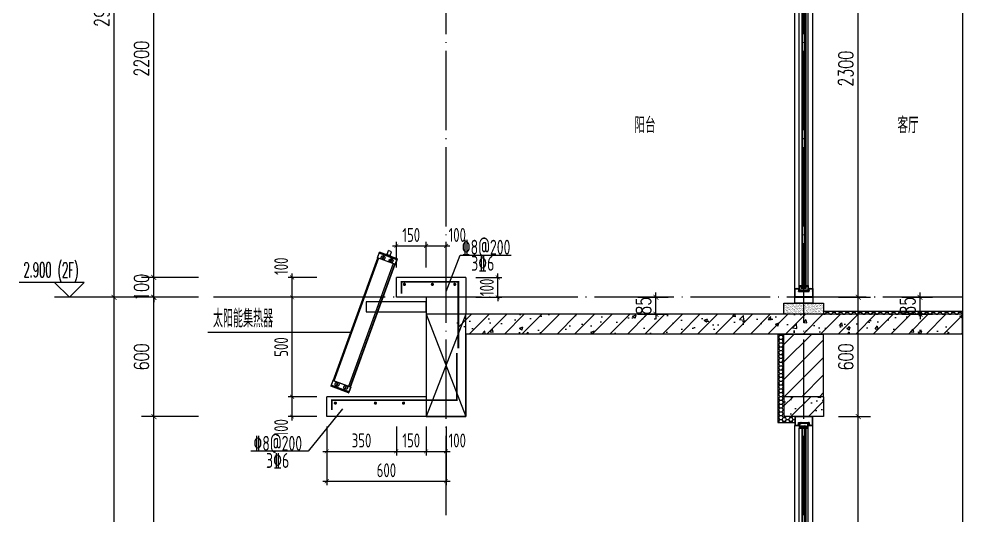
# Model space of a CAD drawing. Extents: x -668857 to 143095, y -247466 to 228182.
# Drawn here: x 22132 to 26931, y 154384 to 156883 of the extents above; entities that cross this region are included whole.
import ezdxf

# ---------------------------------------------------------------- set-up
doc = ezdxf.new("R2010")
doc.units = 0
doc.header["$LTSCALE"] = 1000
doc.linetypes.add('DOTE', pattern=[2.42, 2, -0.2, 0.02, -0.2])
doc.layers.get('0').update_dxf_attribs({"linetype": 'CONTINUOUS'})
doc.layers.get('DEFPOINTS').update_dxf_attribs({"linetype": 'CONTINUOUS'})
for name, color, linetype in [('DIM', 2, 'CONTINUOUS'), ('DIM_ELEV', 3, 'CONTINUOUS'), ('DIM_IDEN', 67, 'CONTINUOUS'), ('DIM_SYMB', 3, 'CONTINUOUS'), ('PUB_DIM', 3, 'CONTINUOUS'), ('PUB_TEXT', 2, 'CONTINUOUS'), ('REIN', 6, 'CONTINUOUS'), ('S-大样-砼线', 7, 'CONTINUOUS'), ('S-引出线', 40, 'CONTINUOUS'), ('TEXT', 2, 'CONTINUOUS'), ('WALL', 5, 'CONTINUOUS'), ('实线层', 7, 'CONTINUOUS'), ('立面-看线', 251, 'CONTINUOUS')]:
    doc.layers.add(name, color=color, linetype=linetype)
for name, color, linetype, lineweight in [('DOTE', 19, 'DOTE', 9), ('PUB_HATCH', 8, 'CONTINUOUS', 9), ('S_WINDOW', 144, 'CONTINUOUS', 15), ('细细', 250, 'CONTINUOUS', 0)]:
    doc.layers.add(name, color=color, linetype=linetype, lineweight=lineweight)
doc.styles.add('_TCH_DIM', font='SIMPLEX.shx', dxfattribs={"width": 0.7, "bigfont": 'GBCBIG.shx'})
doc.styles.add('_TCH_DIM_T3', font='SIMPLEX', dxfattribs={"width": 0.705882, "bigfont": 'GBCBIG'})
doc.styles.add('DIM_FONT_T3', font='SIMPLEX', dxfattribs={"width": 0.705882, "bigfont": 'GBCBIG'})
doc.styles.add('TSSD_DIMENSION', font='Tssdeng.shx', dxfattribs={"width": 0.7, "bigfont": 'tssdchn.shx'})
doc.styles.add('TSSD_REIN', font='tssdeng.shx', dxfattribs={"width": 0.7, "height": 300, "bigfont": 'tssdchn.shx'})
doc.dimstyles.new('_TCH_ARCH&&25', dxfattribs={"dimtxt": 74.375, "dimasz": 25, "dimexe": 62.5, "dimexo": 75, "dimgap": 25, "dimtad": 1, "dimdec": 0, "dimzin": 0, "dimdsep": 46, "dimtxsty": '_TCH_DIM_T3', "dimblk": 'ARCHTICK', "dimcen": 0.09, "dimclrt": 7, "dimazin": 0, "dimtfac": 1, "dimtdec": 0, "dimtix": 1, "dimtmove": 2, "dimatfit": 3, "dimldrblk": 'ARCHTICK', "dimfxl": 0, "dimtolj": 1, "dimtzin": 0, "dimarcsym": 0})
doc.dimstyles.new('TSSD_20_20', dxfattribs={"dimtxt": 60, "dimasz": 20, "dimexe": 20, "dimexo": 50, "dimgap": 20, "dimtad": 1, "dimdec": 0, "dimzin": 0, "dimdsep": 46, "dimtxsty": 'TSSD_DIMENSION', "dimblk": 'ARCHTICK', "dimblk1": 'ARCHTICK', "dimblk2": 'ARCHTICK', "dimcen": 0, "dimdle": 20, "dimclrt": 7, "dimadec": 0, "dimazin": 0, "dimtfac": 1, "dimtdec": 0, "dimtix": 1, "dimtmove": 2, "dimatfit": 3, "dimfxl": 0, "dimtolj": 1, "dimtzin": 0, "dimarcsym": 0})
pattern_1 = [(315, (145053.3697, 680712.4302), (-1.76776695, -1.76776695), []), (315, (145054.5482, 680712.4302), (-1.76776695, -1.76776695), [])]
pattern_2 = [(315, (145053.3697, 678374.192), (-1.76776695, -1.76776695), []), (315, (145054.5482, 678374.192), (-1.76776695, -1.76776695), [])]
pattern_3 = [(45, (-956095.346, 321026.26), (-44.194174, 44.194174), []), (50, (-956095.35, 321026.26), (179.315046, -15.688034), [18.75, -206.25]), (355, (-956095.35, 321026.26), (-34.687833, 188.048033), [15, -165]), (100.4514, (-956080.4, 321024.95), (144.627345, 172.359886), [15.935047, -175.285528]), (46.1842, (-956095.35, 321076.26), (266.81026, -41.379754), [28.125, -309.375]), (96.6356, (-956073.1, 321072.8), (233.665676, 243.52947), [23.90257, -262.92825]), (351.1842, (-956095.35, 321076.26), (233.66549, 243.52965), [22.5, -247.5]), (21, (-956070.35, 321063.76), (149.226763, -100.654723), [18.75, -206.25]), (326, (-956070.35, 321063.76), (60.828833, 181.28751), [15, -165]), (71.4514, (-956057.91, 321055.37), (210.055657, 80.632624), [15.935047, -175.285528]), (37.5, (-956095.346, 321026.26), (3.039964, 83.2234635), [0, -163, 0, -167.5, 0, -165.625]), (7.5, (-956095.35, 321026.26), (65.767384, 98.602928), [0, -95.5, 0, -159.25, 0, -63.125]), (327.5, (-956151.096, 321026.26), (133.455609, -5.638718), [0, -62.5, 0, -195, 0, -258.75]), (317.5, (-956176.1, 321026.26), (145.796542, 25.026246), [0, -81.25, 0, -129.5, 0, -183.75])]

# ---------------------------------------------------------------- blocks, each defined once
blk = doc.blocks.new('A$C01192DFB')
at = {"layer": '实线层', "color": 5}
for p, q in [((-245.2, 221), (-235.1, 248.7)), ((-244.8, 220.8), (-234.5, 249)), ((-146.5, 211.5), (-236.8, 244.3)), ((-146.9, 212), (-236.2, 244.4)), ((-235.1, 248.7), (-234.7, 248.5)), ((-145.3, 216.4), (-234.6, 248.9)), ((-145.2, 216.5), (-234.5, 249)), ((-196.4, 238.3), (-189.3, 257.6)), ((-174.3, 252.1), (-189.3, 257.6)), ((-181.3, 232.8), (-174.3, 252.1)), ((-468.5, -396.9), (-243.8, 220.5)), ((-243.5, 220.4), (-468.2, -397)), ((-467.7, -397.2), (-243, 220.2)), ((-240, 219.1), (-464.7, -398.3)), ((-239.5, 218.9), (-464.2, -398.5)), ((-166, 192.2), (-390.7, -425.2)), ((-165.7, 192), (-390.4, -425.3)), ((-155, 188.2), (-245.2, 221)), ((-219.7, 220.8), (-218.7, 223.5)), ((-217.8, 218.6), (-219.7, 220.8)), ((-219.4, 214.4), (-214.3, 228.2)), ((-218.7, 223.5), (-215.9, 224)), ((-215, 219.1), (-217.8, 218.6)), ((-215.9, 224), (-214, 221.8)), ((-214, 221.8), (-215, 219.1)), ((-196.4, 238.3), (-203, 237.5)), ((-176.7, 228), (-203, 237.5)), ((-196.4, 238.3), (-181.3, 232.8)), ((-181.3, 232.8), (-176.7, 228)), ((-179.3, 206.1), (-178.4, 208.8)), ((-177.5, 203.9), (-179.3, 206.1)), ((-179, 199.7), (-174, 213.5)), ((-178.4, 208.8), (-175.5, 209.3)), ((-174.6, 204.4), (-177.5, 203.9)), ((-175.5, 209.3), (-173.7, 207.1)), ((-173.7, 207.1), (-174.6, 204.4)), ((-155.5, 188.3), (-145.2, 216.5)), ((-155, 188.2), (-144.9, 215.9)), ((-144.9, 215.9), (-145.4, 216)), ((-381.9, -428.4), (-157.2, 189)), ((-156.8, 188.8), (-381.5, -428.6)), ((-381.1, -428.7), (-156.4, 188.7)), ((-469.9, -396.4), (-480, -424.1)), ((-480, -424.1), (-479.6, -424.3)), ((-469.5, -396.6), (-479.7, -424.8)), ((-390.4, -457.1), (-479.7, -424.6)), ((-390.5, -457.2), (-479.7, -424.8)), ((-388.2, -452.5), (-478.4, -419.7)), ((-388.8, -452.7), (-478.1, -420.2)), ((-379.7, -429.2), (-469.9, -396.4)), ((-379.7, -429.2), (-468, -397.1)), ((-450.2, -412.7), (-451.2, -415.4)), ((-451.2, -415.4), (-449.4, -417.6)), ((-445.9, -408), (-450.9, -421.8)), ((-447.4, -412.2), (-450.2, -412.7)), ((-449.4, -417.6), (-446.5, -417.1)), ((-445.5, -414.4), (-447.4, -412.2)), ((-446.5, -417.1), (-445.5, -414.4)), ((-406.6, -428.6), (-407.6, -431.3)), ((-407.6, -431.3), (-405.7, -433.5)), ((-402.2, -423.9), (-407.2, -437.7)), ((-403.7, -428.1), (-406.6, -428.6)), ((-401.9, -430.3), (-403.7, -428.1)), ((-402.9, -433), (-401.9, -430.3)), ((-380.2, -429.1), (-390.5, -457.2)), ((-379.7, -429.2), (-389.8, -456.9)), ((-405.7, -433.5), (-402.9, -433)), ((-389.8, -456.9), (-390.3, -456.8))]:
    blk.add_line(p, q, dxfattribs=at)
for points in [[(-236.8, 244.3), (-236.7, 244.4), (-236.5, 244.5), (-236.4, 244.5), (-236.2, 244.4)], [(-146.5, 211.5), (-146.5, 211.6), (-146.6, 211.7), (-146.7, 211.9), (-146.9, 212)], [(-478.4, -419.7), (-478.4, -419.8), (-478.4, -420), (-478.2, -420.1), (-478.1, -420.2)], [(-388.2, -452.5), (-388.3, -452.6), (-388.4, -452.7), (-388.6, -452.7), (-388.8, -452.7)]]:
    blk.add_lwpolyline(points, dxfattribs=at)
blk.add_lwpolyline([(0, 0), (-302.4, 0), (-302.4, -49.7), (0, -49.7)], close=True, dxfattribs=at)
for centre, radius in [((-216.8, 221.3), 10), ((-216.8, 221.3), 9.5), ((-176.5, 206.6), 10), ((-176.5, 206.6), 9.5), ((-448.4, -414.9), 10), ((-448.4, -414.9), 9.5), ((-404.7, -430.8), 10), ((-404.7, -430.8), 9.5)]:
    blk.add_circle(centre, radius, dxfattribs=at)
for centre, start, end in [((-234.7, 248.5), 70, 160), ((-145.4, 216), 340, 70), ((-479.6, -424.3), 160, 250), ((-390.3, -456.8), 250, 340)]:
    blk.add_arc(centre, 0.5, start, end, dxfattribs=at)
blk = doc.blocks.new('afzdfsregf')
at = {"layer": '细细'}
h = blk.add_hatch(dxfattribs=at)
h.set_pattern_fill('金属', color=256, style=0)
h.set_pattern_definition(pattern_1)
h.paths.add_polyline_path([(221063.8, 608913.8), (221043.8, 608913.8), (221043.8, 608927.3), (220993.8, 608927.3), (220993.8, 608913.8), (220973.8, 608913.8), (220973.8, 608958.8), (221063.8, 608958.8)])
h.paths.add_polyline_path([(221045.8, 608929.3), (221045.8, 608915.8), (221061.8, 608915.8), (221061.8, 608956.8), (220975.8, 608956.8), (220975.8, 608915.8), (220991.8, 608915.8), (220991.8, 608929.3)], flags=16)
h = blk.add_hatch(dxfattribs=at)
h.set_pattern_fill('金属', color=256, style=0)
h.set_pattern_definition(pattern_1)
h.paths.add_polyline_path([(220996.3, 608925.3), (220996.3, 608900.3), (221008.3, 608900.3), (221008.3, 608910.3), (221029.3, 608910.3), (221029.3, 608900.3), (221041.3, 608900.3), (221041.3, 608925.3)])
h.paths.add_polyline_path([(221039.3, 608923.3), (221039.3, 608902.3), (221031.3, 608902.3), (221031.3, 608912.3), (221006.3, 608912.3), (221006.3, 608902.3), (220998.3, 608902.3), (220998.3, 608923.3)], flags=16)
h = blk.add_hatch(color=256, dxfattribs=at)
edge = h.paths.add_edge_path()
edge.add_line((221023.3, 608910.3), (221023.3, 608898.3))
edge.add_arc((221018.8, 608890), 9.44, 61.5175, 118.4825)
edge.add_line((221014.3, 608898.3), (221014.3, 608910.3))
edge.add_arc((221018.8, 608918.6), 9.44, 241.5175, 298.4825)
h = blk.add_hatch(color=256, dxfattribs=at)
edge = h.paths.add_edge_path()
edge.add_line((221023.3, 606707.3), (221023.3, 606719.3))
edge.add_arc((221018.8, 606727.6), 9.44, 241.5175, 298.4825, ccw=False)
edge.add_line((221014.3, 606719.3), (221014.3, 606707.3))
edge.add_arc((221018.8, 606699), 9.44, 61.5175, 118.4825, ccw=False)
h = blk.add_hatch(dxfattribs=at)
h.set_pattern_fill('金属', color=256, style=0)
h.set_pattern_definition(pattern_2)
h.paths.add_polyline_path([(221063.8, 606703.8), (221043.8, 606703.8), (221043.8, 606690.3), (220993.8, 606690.3), (220993.8, 606703.8), (220973.8, 606703.8), (220973.8, 606658.8), (221063.8, 606658.8)])
h.paths.add_polyline_path([(221045.8, 606688.3), (221045.8, 606701.8), (221061.8, 606701.8), (221061.8, 606660.8), (220975.8, 606660.8), (220975.8, 606701.8), (220991.8, 606701.8), (220991.8, 606688.3)], flags=16)
h = blk.add_hatch(dxfattribs=at)
h.set_pattern_fill('金属', color=256, style=0)
h.set_pattern_definition(pattern_2)
h.paths.add_polyline_path([(220996.3, 606692.3), (220996.3, 606717.3), (221008.3, 606717.3), (221008.3, 606707.3), (221029.3, 606707.3), (221029.3, 606717.3), (221041.3, 606717.3), (221041.3, 606692.3)])
h.paths.add_polyline_path([(221039.3, 606694.3), (221039.3, 606715.3), (221031.3, 606715.3), (221031.3, 606705.3), (221006.3, 606705.3), (221006.3, 606715.3), (220998.3, 606715.3), (220998.3, 606694.3)], flags=16)
at = {"layer": 'S_WINDOW'}
for p, q in [((220973.8, 606703.8), (220973.8, 608913.8)), ((220996.3, 606717.3), (220996.3, 608900.3)), ((221041.3, 606717.3), (221041.3, 608900.3)), ((221063.8, 606703.8), (221063.8, 608913.8))]:
    blk.add_line(p, q, dxfattribs=at)
for points in [[(220973.8, 608958.8), (220973.8, 608913.8), (220993.8, 608913.8), (220993.8, 608927.3), (221043.8, 608927.3), (221043.8, 608913.8), (221063.8, 608913.8), (221063.8, 608958.8)], [(220975.8, 608956.8), (220975.8, 608915.8), (220991.8, 608915.8), (220991.8, 608929.3), (221045.8, 608929.3), (221045.8, 608915.8), (221061.8, 608915.8), (221061.8, 608956.8)], [(220996.3, 608925.3), (220996.3, 608900.3), (221008.3, 608900.3), (221008.3, 608910.3), (221029.3, 608910.3), (221029.3, 608900.3), (221041.3, 608900.3), (221041.3, 608925.3)], [(220998.3, 608923.3), (220998.3, 608902.3), (221006.3, 608902.3), (221006.3, 608912.3), (221031.3, 608912.3), (221031.3, 608902.3), (221039.3, 608902.3), (221039.3, 608923.3)], [(220973.8, 606658.8), (220973.8, 606703.8), (220993.8, 606703.8), (220993.8, 606690.3), (221043.8, 606690.3), (221043.8, 606703.8), (221063.8, 606703.8), (221063.8, 606658.8)], [(220975.8, 606660.8), (220975.8, 606701.8), (220991.8, 606701.8), (220991.8, 606688.3), (221045.8, 606688.3), (221045.8, 606701.8), (221061.8, 606701.8), (221061.8, 606660.8)], [(220996.3, 606692.3), (220996.3, 606717.3), (221008.3, 606717.3), (221008.3, 606707.3), (221029.3, 606707.3), (221029.3, 606717.3), (221041.3, 606717.3), (221041.3, 606692.3)], [(220998.3, 606694.3), (220998.3, 606715.3), (221006.3, 606715.3), (221006.3, 606705.3), (221031.3, 606705.3), (221031.3, 606715.3), (221039.3, 606715.3), (221039.3, 606694.3)]]:
    blk.add_lwpolyline(points, close=True, dxfattribs=at)
at = {"layer": '细细'}
for points in [[(221008.3, 608900.3), (221008.3, 606717.3)], [(221014.3, 606719.3), (221014.3, 608910.3)], [(221023.3, 606719.3), (221023.3, 608910.3)], [(221029.3, 608900.3), (221029.3, 606717.3)]]:
    blk.add_lwpolyline(points, dxfattribs=at)
for points in [[(221023.3, 608910.3), (221023.3, 608898.3, 0.253805), (221014.3, 608898.3), (221014.3, 608910.3, 0.253805)], [(221023.3, 606707.3), (221023.3, 606719.3, -0.253805), (221014.3, 606719.3), (221014.3, 606707.3, -0.253805)]]:
    blk.add_lwpolyline(points, format="xyb", close=True, dxfattribs=at)
blk = doc.blocks.new('_ArchTick')
at = {"color": 0, "linetype": 'ByBlock', "const_width": 0.15}
blk.add_lwpolyline([(-0.5, -0.5), (0.5, 0.5)], dxfattribs=at)
blk = doc.blocks.new('*D2873')
at = {"layer": 'DEFPOINTS', "color": 0}
for p in [(26179.8, 154883.2), (26353.8, 154883.2), (26179.8, 152583.2)]:
    blk.add_point(p, dxfattribs=at)
at = {"layer": 'PUB_DIM', "color": 0, "lineweight": -2}
for p, q in [((26254.8, 154883.2), (26416.3, 154883.2)), ((26353.8, 152583.2), (26353.8, 154883.2)), ((26254.8, 152583.2), (26416.3, 152583.2))]:
    blk.add_line(p, q, dxfattribs=at)
at = {"layer": 'PUB_DIM', "color": 0, "lineweight": -2, "xscale": 25, "yscale": 25, "zscale": 25}
for p, rotation in [((26353.8, 154883.2), 90), ((26353.8, 152583.2), 270)]:
    blk.add_blockref('_ArchTick', p, dxfattribs=dict(at, rotation=rotation))
at = {"layer": 'PUB_DIM', "color": 7, "insert": (26291.6, 153733.2), "char_height": 74.38, "attachment_point": 5, "rotation": 90, "style": '_TCH_DIM_T3'}
blk.add_mtext('\\A1;2300', dxfattribs=at)
blk = doc.blocks.new('*D2874')
at = {"layer": 'DEFPOINTS', "color": 0}
for p in [(26179.8, 155483.2), (26353.8, 155483.2), (26179.8, 154883.2)]:
    blk.add_point(p, dxfattribs=at)
at = {"layer": 'PUB_DIM', "color": 0, "lineweight": -2}
for p, q in [((26254.8, 155483.2), (26416.3, 155483.2)), ((26353.8, 154883.2), (26353.8, 155483.2)), ((26254.8, 154883.2), (26416.3, 154883.2))]:
    blk.add_line(p, q, dxfattribs=at)
at = {"layer": 'PUB_DIM', "color": 0, "lineweight": -2, "xscale": 25, "yscale": 25, "zscale": 25}
for p, rotation in [((26353.8, 155483.2), 90), ((26353.8, 154883.2), 270)]:
    blk.add_blockref('_ArchTick', p, dxfattribs=dict(at, rotation=rotation))
at = {"layer": 'PUB_DIM', "color": 7, "insert": (26291.6, 155183.2), "char_height": 74.38, "attachment_point": 5, "rotation": 90, "style": '_TCH_DIM_T3'}
blk.add_mtext('\\A1;600', dxfattribs=at)
blk = doc.blocks.new('*D2875')
at = {"layer": 'DEFPOINTS', "color": 0}
for p in [(26179.8, 157783.2), (26353.8, 157783.2), (26179.8, 155483.2)]:
    blk.add_point(p, dxfattribs=at)
at = {"layer": 'PUB_DIM', "color": 0, "lineweight": -2}
for p, q in [((26254.8, 157783.2), (26416.3, 157783.2)), ((26353.8, 155483.2), (26353.8, 157783.2)), ((26254.8, 155483.2), (26416.3, 155483.2))]:
    blk.add_line(p, q, dxfattribs=at)
at = {"layer": 'PUB_DIM', "color": 0, "lineweight": -2, "xscale": 25, "yscale": 25, "zscale": 25}
for p, rotation in [((26353.8, 157783.2), 90), ((26353.8, 155483.2), 270)]:
    blk.add_blockref('_ArchTick', p, dxfattribs=dict(at, rotation=rotation))
at = {"layer": 'PUB_DIM', "color": 7, "insert": (26291.6, 156633.2), "char_height": 74.38, "attachment_point": 5, "rotation": 90, "style": '_TCH_DIM_T3'}
blk.add_mtext('\\A1;2300', dxfattribs=at)
blk = doc.blocks.new('*D2899')
at = {"layer": 'DEFPOINTS', "color": 0}
for p in [(23679.8, 154883.2), (24279.9, 154883.2), (24279.9, 154558.2)]:
    blk.add_point(p, dxfattribs=at)
at = {"layer": 'DIM', "color": 0, "lineweight": -2}
for p, q in [((23679.8, 154833.2), (23679.8, 154538.2)), ((24279.9, 154833.2), (24279.9, 154538.2)), ((23659.8, 154558.2), (24299.9, 154558.2))]:
    blk.add_line(p, q, dxfattribs=at)
at = {"layer": 'DIM', "color": 0, "lineweight": -2, "xscale": 20, "yscale": 20, "zscale": 20, "rotation": 180}
blk.add_blockref('_ArchTick', (23679.8, 154558.2), dxfattribs=at)
at = {"layer": 'DIM', "color": 0, "lineweight": -2, "xscale": 20, "yscale": 20, "zscale": 20}
blk.add_blockref('_ArchTick', (24279.9, 154558.2), dxfattribs=at)
at = {"layer": 'DIM', "color": 7, "insert": (23979.8, 154613.2), "char_height": 70, "attachment_point": 5, "style": 'TSSD_DIMENSION'}
blk.add_mtext('\\A1;600', dxfattribs=at)
blk = doc.blocks.new('*D2900')
at = {"layer": 'DEFPOINTS', "color": 0}
for p in [(23679.8, 154883.2), (24029.9, 154883.2), (24029.9, 154708.2)]:
    blk.add_point(p, dxfattribs=at)
at = {"layer": 'DIM', "color": 0, "lineweight": -2}
for p, q in [((23679.8, 154833.2), (23679.8, 154688.2)), ((24029.9, 154833.2), (24029.9, 154688.2)), ((23659.8, 154708.2), (24049.9, 154708.2))]:
    blk.add_line(p, q, dxfattribs=at)
at = {"layer": 'DIM', "color": 0, "lineweight": -2, "xscale": 20, "yscale": 20, "zscale": 20, "rotation": 180}
blk.add_blockref('_ArchTick', (23679.8, 154708.2), dxfattribs=at)
at = {"layer": 'DIM', "color": 0, "lineweight": -2, "xscale": 20, "yscale": 20, "zscale": 20}
blk.add_blockref('_ArchTick', (24029.9, 154708.2), dxfattribs=at)
at = {"layer": 'DIM', "color": 7, "insert": (23854.8, 154763.2), "char_height": 70, "attachment_point": 5, "style": 'TSSD_DIMENSION'}
blk.add_mtext('\\A1;350', dxfattribs=at)
blk = doc.blocks.new('*D2901')
at = {"layer": 'DEFPOINTS', "color": 0}
for p in [(24029.9, 154883.2), (24179.9, 154883.2), (24179.9, 154708.2)]:
    blk.add_point(p, dxfattribs=at)
at = {"layer": 'DIM', "color": 0, "lineweight": -2}
for p, q in [((24029.9, 154833.2), (24029.9, 154688.2)), ((24179.9, 154833.2), (24179.9, 154688.2)), ((24009.9, 154708.2), (24199.9, 154708.2))]:
    blk.add_line(p, q, dxfattribs=at)
at = {"layer": 'DIM', "color": 0, "lineweight": -2, "xscale": 20, "yscale": 20, "zscale": 20, "rotation": 180}
blk.add_blockref('_ArchTick', (24029.9, 154708.2), dxfattribs=at)
at = {"layer": 'DIM', "color": 0, "lineweight": -2, "xscale": 20, "yscale": 20, "zscale": 20}
blk.add_blockref('_ArchTick', (24179.9, 154708.2), dxfattribs=at)
at = {"layer": 'DIM', "color": 7, "insert": (24104.9, 154763.2), "char_height": 70, "attachment_point": 5, "style": 'TSSD_DIMENSION'}
blk.add_mtext('\\A1;150', dxfattribs=at)
blk = doc.blocks.new('*D2902')
at = {"layer": 'DEFPOINTS', "color": 0}
for p in [(24179.9, 154883.2), (24279.9, 154883.2), (24279.9, 154708.2)]:
    blk.add_point(p, dxfattribs=at)
at = {"layer": 'DIM', "color": 0, "lineweight": -2}
for p, q in [((24179.9, 154833.2), (24179.9, 154688.2)), ((24279.9, 154833.2), (24279.9, 154688.2)), ((24159.9, 154708.2), (24299.9, 154708.2))]:
    blk.add_line(p, q, dxfattribs=at)
at = {"layer": 'DIM', "color": 0, "lineweight": -2, "xscale": 20, "yscale": 20, "zscale": 20, "rotation": 180}
blk.add_blockref('_ArchTick', (24179.9, 154708.2), dxfattribs=at)
at = {"layer": 'DIM', "color": 0, "lineweight": -2, "xscale": 20, "yscale": 20, "zscale": 20}
blk.add_blockref('_ArchTick', (24279.9, 154708.2), dxfattribs=at)
at = {"layer": 'DIM', "color": 7, "insert": (24336.3, 154763.2), "char_height": 70, "attachment_point": 5, "style": 'TSSD_DIMENSION'}
blk.add_mtext('\\A1;100', dxfattribs=at)
blk = doc.blocks.new('*D2903')
at = {"layer": 'DEFPOINTS', "color": 0}
for p in [(25169.7, 155483.2), (25335.6, 155483.2), (25169.7, 155398.2)]:
    blk.add_point(p, dxfattribs=at)
at = {"layer": 'PUB_DIM', "color": 0, "lineweight": -2}
for p, q in [((25335.6, 155483.2), (25335.6, 155508.2)), ((25244.7, 155483.2), (25398.1, 155483.2)), ((25335.6, 155398.2), (25335.6, 155483.2)), ((25244.7, 155398.2), (25398.1, 155398.2)), ((25335.6, 155398.2), (25335.6, 155373.2))]:
    blk.add_line(p, q, dxfattribs=at)
at = {"layer": 'PUB_DIM', "color": 0, "lineweight": -2, "xscale": 25, "yscale": 25, "zscale": 25}
for p, rotation in [((25335.6, 155483.2), 270), ((25335.6, 155398.2), 90)]:
    blk.add_blockref('_ArchTick', p, dxfattribs=dict(at, rotation=rotation))
at = {"layer": 'PUB_DIM', "color": 7, "insert": (25273.4, 155440.7), "char_height": 74.38, "attachment_point": 5, "rotation": 90, "style": '_TCH_DIM_T3'}
blk.add_mtext('\\A1;85', dxfattribs=at)
blk = doc.blocks.new('*D2904')
at = {"layer": 'DEFPOINTS', "color": 0}
for p in [(26498.8, 155483.2), (26664.7, 155483.2), (26498.8, 155398.2)]:
    blk.add_point(p, dxfattribs=at)
at = {"layer": 'PUB_DIM', "color": 0, "lineweight": -2}
for p, q in [((26664.7, 155483.2), (26664.7, 155508.2)), ((26573.8, 155483.2), (26727.2, 155483.2)), ((26664.7, 155398.2), (26664.7, 155483.2)), ((26573.8, 155398.2), (26727.2, 155398.2)), ((26664.7, 155398.2), (26664.7, 155373.2))]:
    blk.add_line(p, q, dxfattribs=at)
at = {"layer": 'PUB_DIM', "color": 0, "lineweight": -2, "xscale": 25, "yscale": 25, "zscale": 25}
for p, rotation in [((26664.7, 155483.2), 270), ((26664.7, 155398.2), 90)]:
    blk.add_blockref('_ArchTick', p, dxfattribs=dict(at, rotation=rotation))
at = {"layer": 'PUB_DIM', "color": 7, "insert": (26602.5, 155440.7), "char_height": 74.38, "attachment_point": 5, "rotation": 90, "style": '_TCH_DIM_T3'}
blk.add_mtext('\\A1;85', dxfattribs=at)
blk = doc.blocks.new('*D2905')
at = {"layer": 'DEFPOINTS', "color": 0}
for p in [(24179.8, 155741.8), (24029.8, 155583.2), (24179.8, 155583.2)]:
    blk.add_point(p, dxfattribs=at)
at = {"layer": 'DIM', "color": 0, "lineweight": -2}
for p, q in [((24009.8, 155741.8), (24199.8, 155741.8)), ((24029.8, 155633.2), (24029.8, 155761.8)), ((24179.8, 155633.2), (24179.8, 155761.8))]:
    blk.add_line(p, q, dxfattribs=at)
at = {"layer": 'DIM', "color": 0, "lineweight": -2, "xscale": 20, "yscale": 20, "zscale": 20, "rotation": 180}
blk.add_blockref('_ArchTick', (24029.8, 155741.8), dxfattribs=at)
at = {"layer": 'DIM', "color": 0, "lineweight": -2, "xscale": 20, "yscale": 20, "zscale": 20}
blk.add_blockref('_ArchTick', (24179.8, 155741.8), dxfattribs=at)
at = {"layer": 'DIM', "color": 7, "insert": (24104.8, 155796.8), "char_height": 70, "attachment_point": 5, "style": 'TSSD_DIMENSION'}
blk.add_mtext('\\A1;150', dxfattribs=at)
blk = doc.blocks.new('*D2906')
at = {"layer": 'DEFPOINTS', "color": 0}
for p in [(24279.8, 155741.8), (24179.8, 155583.2), (24279.8, 155583.2)]:
    blk.add_point(p, dxfattribs=at)
at = {"layer": 'DIM', "color": 0, "lineweight": -2}
for p, q in [((24159.8, 155741.8), (24299.8, 155741.8)), ((24179.8, 155633.2), (24179.8, 155761.8)), ((24279.8, 155633.2), (24279.8, 155761.8))]:
    blk.add_line(p, q, dxfattribs=at)
at = {"layer": 'DIM', "color": 0, "lineweight": -2, "xscale": 20, "yscale": 20, "zscale": 20, "rotation": 180}
blk.add_blockref('_ArchTick', (24179.8, 155741.8), dxfattribs=at)
at = {"layer": 'DIM', "color": 0, "lineweight": -2, "xscale": 20, "yscale": 20, "zscale": 20}
blk.add_blockref('_ArchTick', (24279.8, 155741.8), dxfattribs=at)
at = {"layer": 'DIM', "color": 7, "insert": (24336.3, 155796.8), "char_height": 70, "attachment_point": 5, "style": 'TSSD_DIMENSION'}
blk.add_mtext('\\A1;100', dxfattribs=at)
blk = doc.blocks.new('*D2907')
at = {"layer": 'DEFPOINTS', "color": 0}
for p in [(24379.8, 155583.2), (24539.8, 155583.2), (24379.8, 155483.2)]:
    blk.add_point(p, dxfattribs=at)
at = {"layer": 'DIM', "color": 0, "lineweight": -2}
for p, q in [((24539.8, 155583.2), (24539.8, 155603.2)), ((24429.8, 155583.2), (24559.8, 155583.2)), ((24539.8, 155483.2), (24539.8, 155583.2)), ((24429.8, 155483.2), (24559.8, 155483.2)), ((24539.8, 155483.2), (24539.8, 155463.2))]:
    blk.add_line(p, q, dxfattribs=at)
at = {"layer": 'DIM', "color": 0, "lineweight": -2, "xscale": 20, "yscale": 20, "zscale": 20}
for p, rotation in [((24539.8, 155583.2), 270), ((24539.8, 155483.2), 90)]:
    blk.add_blockref('_ArchTick', p, dxfattribs=dict(at, rotation=rotation))
at = {"layer": 'DIM', "color": 7, "insert": (24484.8, 155533.2), "char_height": 70, "attachment_point": 5, "rotation": 90, "style": 'TSSD_DIMENSION'}
blk.add_mtext('\\A1;100', dxfattribs=at)
blk = doc.blocks.new('*D2908')
at = {"layer": 'DEFPOINTS', "color": 0}
for p in [(23505.2, 155583.2), (23679.8, 155583.2), (23679.8, 155483.2)]:
    blk.add_point(p, dxfattribs=at)
at = {"layer": 'DIM', "color": 0, "lineweight": -2}
for p, q in [((23505.2, 155463.2), (23505.2, 155603.2)), ((23629.8, 155583.2), (23485.2, 155583.2)), ((23629.8, 155483.2), (23485.2, 155483.2))]:
    blk.add_line(p, q, dxfattribs=at)
at = {"layer": 'DIM', "color": 0, "lineweight": -2, "xscale": 20, "yscale": 20, "zscale": 20}
for p, rotation in [((23505.2, 155583.2), 90), ((23505.2, 155483.2), 270)]:
    blk.add_blockref('_ArchTick', p, dxfattribs=dict(at, rotation=rotation))
at = {"layer": 'DIM', "color": 7, "insert": (23450.2, 155639.7), "char_height": 70, "attachment_point": 5, "rotation": 90, "style": 'TSSD_DIMENSION'}
blk.add_mtext('\\A1;100', dxfattribs=at)
blk = doc.blocks.new('*D2909')
at = {"layer": 'DEFPOINTS', "color": 0}
for p in [(23505.2, 155483.2), (23679.8, 155483.2), (23679.8, 154983.2)]:
    blk.add_point(p, dxfattribs=at)
at = {"layer": 'DIM', "color": 0, "lineweight": -2}
for p, q in [((23505.2, 154963.2), (23505.2, 155503.2)), ((23629.8, 155483.2), (23485.2, 155483.2)), ((23629.8, 154983.2), (23485.2, 154983.2))]:
    blk.add_line(p, q, dxfattribs=at)
at = {"layer": 'DIM', "color": 0, "lineweight": -2, "xscale": 20, "yscale": 20, "zscale": 20}
for p, rotation in [((23505.2, 155483.2), 90), ((23505.2, 154983.2), 270)]:
    blk.add_blockref('_ArchTick', p, dxfattribs=dict(at, rotation=rotation))
at = {"layer": 'DIM', "color": 7, "insert": (23450.2, 155233.2), "char_height": 70, "attachment_point": 5, "rotation": 90, "style": 'TSSD_DIMENSION'}
blk.add_mtext('\\A1;500', dxfattribs=at)
blk = doc.blocks.new('*D2910')
at = {"layer": 'DEFPOINTS', "color": 0}
for p in [(23505.2, 154983.2), (23679.8, 154983.2), (23679.8, 154883.2)]:
    blk.add_point(p, dxfattribs=at)
at = {"layer": 'DIM', "color": 0, "lineweight": -2}
for p, q in [((23629.8, 154983.2), (23485.2, 154983.2)), ((23505.2, 154863.2), (23505.2, 155003.2)), ((23629.8, 154883.2), (23485.2, 154883.2))]:
    blk.add_line(p, q, dxfattribs=at)
at = {"layer": 'DIM', "color": 0, "lineweight": -2, "xscale": 20, "yscale": 20, "zscale": 20}
for p, rotation in [((23505.2, 154983.2), 90), ((23505.2, 154883.2), 270)]:
    blk.add_blockref('_ArchTick', p, dxfattribs=dict(at, rotation=rotation))
at = {"layer": 'DIM', "color": 7, "insert": (23450.2, 154826.8), "char_height": 70, "attachment_point": 5, "rotation": 90, "style": 'TSSD_DIMENSION'}
blk.add_mtext('\\A1;100', dxfattribs=at)
blk = doc.blocks.new('*D2946')
at = {"layer": 'DEFPOINTS', "color": 0}
for p in [(22809.6, 154883.2), (23109.6, 154883.2), (23109.6, 153183.2)]:
    blk.add_point(p, dxfattribs=at)
at = {"layer": 'PUB_DIM', "color": 0, "lineweight": -2}
for p, q in [((23034.6, 154883.2), (22747.1, 154883.2)), ((22809.6, 153183.2), (22809.6, 154883.2)), ((23034.6, 153183.2), (22747.1, 153183.2))]:
    blk.add_line(p, q, dxfattribs=at)
at = {"layer": 'PUB_DIM', "color": 0, "lineweight": -2, "xscale": 25, "yscale": 25, "zscale": 25}
for p, rotation in [((22809.6, 154883.2), 90), ((22809.6, 153183.2), 270)]:
    blk.add_blockref('_ArchTick', p, dxfattribs=dict(at, rotation=rotation))
at = {"layer": 'PUB_DIM', "color": 7, "insert": (22747.5, 154033.2), "char_height": 74.38, "attachment_point": 5, "rotation": 90, "style": '_TCH_DIM_T3'}
blk.add_mtext('\\A1;1700', dxfattribs=at)
blk = doc.blocks.new('*D2947')
at = {"layer": 'DEFPOINTS', "color": 0}
for p in [(22809.6, 155483.2), (23109.6, 155483.2), (23109.6, 154883.2)]:
    blk.add_point(p, dxfattribs=at)
at = {"layer": 'PUB_DIM', "color": 0, "lineweight": -2}
for p, q in [((23034.6, 155483.2), (22747.1, 155483.2)), ((22809.6, 154883.2), (22809.6, 155483.2)), ((23034.6, 154883.2), (22747.1, 154883.2))]:
    blk.add_line(p, q, dxfattribs=at)
at = {"layer": 'PUB_DIM', "color": 0, "lineweight": -2, "xscale": 25, "yscale": 25, "zscale": 25}
for p, rotation in [((22809.6, 155483.2), 90), ((22809.6, 154883.2), 270)]:
    blk.add_blockref('_ArchTick', p, dxfattribs=dict(at, rotation=rotation))
at = {"layer": 'PUB_DIM', "color": 7, "insert": (22747.5, 155183.2), "char_height": 74.38, "attachment_point": 5, "rotation": 90, "style": '_TCH_DIM_T3'}
blk.add_mtext('\\A1;600', dxfattribs=at)
blk = doc.blocks.new('*D2948')
at = {"layer": 'DEFPOINTS', "color": 0}
for p in [(22809.6, 155583.2), (23109.6, 155583.2), (23109.6, 155483.2)]:
    blk.add_point(p, dxfattribs=at)
at = {"layer": 'PUB_DIM', "color": 0, "lineweight": -2}
for p, q in [((22809.6, 155583.2), (22809.6, 155608.2)), ((23034.6, 155583.2), (22747.1, 155583.2)), ((22809.6, 155483.2), (22809.6, 155583.2)), ((23034.6, 155483.2), (22747.1, 155483.2)), ((22809.6, 155483.2), (22809.6, 155458.2))]:
    blk.add_line(p, q, dxfattribs=at)
at = {"layer": 'PUB_DIM', "color": 0, "lineweight": -2, "xscale": 25, "yscale": 25, "zscale": 25}
for p, rotation in [((22809.6, 155583.2), 270), ((22809.6, 155483.2), 90)]:
    blk.add_blockref('_ArchTick', p, dxfattribs=dict(at, rotation=rotation))
at = {"layer": 'PUB_DIM', "color": 7, "insert": (22747.5, 155533.2), "char_height": 74.38, "attachment_point": 5, "rotation": 90, "style": '_TCH_DIM_T3'}
blk.add_mtext('\\A1;100', dxfattribs=at)
blk = doc.blocks.new('*D2949')
at = {"layer": 'DEFPOINTS', "color": 0}
for p in [(22809.6, 157783.2), (23109.6, 157783.2), (23109.6, 155583.2)]:
    blk.add_point(p, dxfattribs=at)
at = {"layer": 'PUB_DIM', "color": 0, "lineweight": -2}
for p, q in [((23034.6, 157783.2), (22747.1, 157783.2)), ((22809.6, 155583.2), (22809.6, 157783.2)), ((23034.6, 155583.2), (22747.1, 155583.2))]:
    blk.add_line(p, q, dxfattribs=at)
at = {"layer": 'PUB_DIM', "color": 0, "lineweight": -2, "xscale": 25, "yscale": 25, "zscale": 25}
for p, rotation in [((22809.6, 157783.2), 90), ((22809.6, 155583.2), 270)]:
    blk.add_blockref('_ArchTick', p, dxfattribs=dict(at, rotation=rotation))
at = {"layer": 'PUB_DIM', "color": 7, "insert": (22747.5, 156683.2), "char_height": 74.38, "attachment_point": 5, "rotation": 90, "style": '_TCH_DIM_T3'}
blk.add_mtext('\\A1;2200', dxfattribs=at)
blk = doc.blocks.new('*D2965')
at = {"layer": 'DEFPOINTS', "color": 0}
for p in [(22609.6, 155483.2), (23109.6, 155483.2), (23109.6, 152583.2)]:
    blk.add_point(p, dxfattribs=at)
at = {"layer": 'PUB_DIM', "color": 0, "lineweight": -2}
for p, q in [((23034.6, 155483.2), (22547.1, 155483.2)), ((22609.6, 152583.2), (22609.6, 155483.2)), ((23034.6, 152583.2), (22547.1, 152583.2))]:
    blk.add_line(p, q, dxfattribs=at)
at = {"layer": 'PUB_DIM', "color": 0, "lineweight": -2, "xscale": 25, "yscale": 25, "zscale": 25}
for p, rotation in [((22609.6, 155483.2), 90), ((22609.6, 152583.2), 270)]:
    blk.add_blockref('_ArchTick', p, dxfattribs=dict(at, rotation=rotation))
at = {"layer": 'PUB_DIM', "color": 7, "insert": (22547.5, 154033.2), "char_height": 74.38, "attachment_point": 5, "rotation": 90, "style": '_TCH_DIM_T3'}
blk.add_mtext('\\A1;2900', dxfattribs=at)
blk = doc.blocks.new('*D2966')
at = {"layer": 'DEFPOINTS', "color": 0}
for p in [(22609.6, 158383.2), (23109.6, 158383.2), (23109.6, 155483.2)]:
    blk.add_point(p, dxfattribs=at)
at = {"layer": 'PUB_DIM', "color": 0, "lineweight": -2}
for p, q in [((23034.6, 158383.2), (22547.1, 158383.2)), ((22609.6, 155483.2), (22609.6, 158383.2)), ((23034.6, 155483.2), (22547.1, 155483.2))]:
    blk.add_line(p, q, dxfattribs=at)
at = {"layer": 'PUB_DIM', "color": 0, "lineweight": -2, "xscale": 25, "yscale": 25, "zscale": 25}
for p, rotation in [((22609.6, 158383.2), 90), ((22609.6, 155483.2), 270)]:
    blk.add_blockref('_ArchTick', p, dxfattribs=dict(at, rotation=rotation))
at = {"layer": 'PUB_DIM', "color": 7, "insert": (22547.5, 156933.2), "char_height": 74.38, "attachment_point": 5, "rotation": 90, "style": '_TCH_DIM_T3'}
blk.add_mtext('\\A1;2900', dxfattribs=at)
blk = doc.blocks.new('A$C6EAB53B2')
at = {"layer": 'REIN'}
blk.add_lwpolyline([(818.6, 871.6, 9, 9, 0), (818.6, 929.8, 9, 9, 0), (1104.4, 929.8, 9, 9, 0), (1104.4, 595.1, 9, 9, 0)], format="xyseb", dxfattribs=at)
at = {"layer": 'REIN', "const_width": 8}
for points in [[(829.1, 917.5, 1), (837.1, 917.5, 1)], [(969.6, 917.5, 1), (977.6, 917.5, 1)], [(1082.2, 917.5, 1), (1090.2, 917.5, 1)], [(481.4, 320.3, 1), (489.4, 320.3, 1)], [(682.9, 320.3, 1), (690.9, 320.3, 1)], [(824.6, 320.3, 1), (832.6, 320.3, 1)]]:
    blk.add_lwpolyline(points, format="xyb", close=True, dxfattribs=at)
at = {"layer": 'REIN', "const_width": 9}
blk.add_lwpolyline([(467.5, 285.1), (467.5, 335.4), (1096.1, 335.4), (1096.1, 572.3)], dxfattribs=at)
at = {"layer": 'S-大样-砼线'}
for p, q in [((942.2, 767.5), (1142.2, 252.5)), ((1142.2, 767.5), (942.2, 252.5))]:
    blk.add_line(p, q, dxfattribs=at)
blk.add_lwpolyline([(1142.2, 767.5), (942.2, 767.5), (942.2, 252.5), (1142.2, 252.5)], close=True, dxfattribs=at)
at = {"layer": 'S-引出线'}
for points in [[(1042.2, 882.2), (1112.8, 1064.4), (1369.8, 1064.4)], [(521.6, 291.2), (347.8, 77.8), (59.4, 77.8)]]:
    blk.add_lwpolyline(points, dxfattribs=at)
at = {"layer": 'TEXT', "style": 'TSSD_REIN', "width": 0.7}
for s, p in [('%%1328@200', (1121, 1067)), ('3%%1326', (1168.9, 986.1)), ('%%1328@200', (72.9, 80.4)), ('3%%1326', (136.7, -5.8))]:
    blk.add_text(s, height=75, rotation=0, dxfattribs=at).set_placement(p)

msp = doc.modelspace()

# ---------------------------------------------------------------- hatches: boundary and pattern name
at = {"layer": 'PUB_HATCH'}
h = msp.add_hatch(dxfattribs=at)
h.set_pattern_fill('钢筋混凝土', color=256, scale=25, style=0)
h.set_pattern_definition(pattern_3)
h.paths.add_polyline_path([(26878.36, 155398.23), (24379.83, 155398.23), (24313.17, 155364.89), (24379.83, 155298.23), (26878.36, 155298.23)])
h = msp.add_hatch(dxfattribs=at)
h.set_pattern_fill('普通砖', color=256, scale=25, style=0)
h.set_pattern_definition([(45, (-956095.346, 321071.136), (-44.1941915, 44.1941915), [])])
h.paths.add_polyline_path([(25979.83, 154983.23), (26179.83, 154983.23), (26179.83, 155298.23), (25979.83, 155298.23)])
h = msp.add_hatch(dxfattribs=at)
h.set_pattern_fill('钢筋混凝土', color=256, scale=25, style=0)
h.set_pattern_definition(pattern_3)
h.paths.add_polyline_path([(25979.83, 154983.23), (25979.83, 154883.23), (26179.83, 154883.23), (26179.83, 154983.23)])
at = {"layer": '立面-看线'}
h = msp.add_hatch(dxfattribs=at)
h.set_pattern_fill('碎沙', color=256, scale=4)
h.set_pattern_definition([(37.5, (-775073.405, -229963.7266), (-0.32000626, 9.78826475), [0, -7.7216, 0, -8.636, 0, -8.255]), (7.5, (-775073.405, -229963.727), (8.99046566, 14.33650201), [0, -4.1656, 0, -6.9596, 0, -2.667]), (327.5, (-775079.653, -229963.727), (15.819847405, 0.02874369), [0, -2.54, 0, -9.144, 0, -11.938]), (317.5, (-775079.653, -229963.727), (15.27112905, 4.45858647), [0, -1.27, 0, -5.9944, 0, -6.858])])
h.paths.add_polyline_path([(25979.83, 155398.23), (26179.83, 155398.23), (26179.83, 155453.23), (25979.83, 155453.23)])
h = msp.add_hatch(dxfattribs=at)
h.set_pattern_fill('HONEY', color=256, scale=7)
h.set_pattern_definition([(0, (-775173.405, -229963.727), (16.66875, 9.623705), [11.1125, -22.225]), (120, (-775173.405, -229963.727), (-16.66874801, 9.62370845), [11.1125, -22.225]), (60, (-775173.405, -229963.727), (1.99e-06, 19.24741345), [-22.225, 11.1125])])
h.paths.add_polyline_path([(26878.36, 155413.23), (26179.83, 155413.23), (26179.83, 155398.23), (26878.36, 155398.23)])
h = msp.add_hatch(dxfattribs=at)
h.set_pattern_fill('HONEY', color=256, scale=7)
h.set_pattern_definition([(0, (-775073.405, -229963.727), (16.66875, 9.623705), [11.1125, -22.225]), (120, (-775073.405, -229963.727), (-16.66874801, 9.62370845), [11.1125, -22.225]), (60, (-775073.405, -229963.727), (1.99e-06, 19.24741345), [-22.225, 11.1125])])
h.paths.add_polyline_path([(25949.83, 155298.23), (25979.83, 155298.23), (25979.83, 154883.23), (26034.83, 154883.23), (26034.83, 154853.23), (25949.83, 154853.23)])

# ---------------------------------------------------------------- linework, layer by layer
at = {"layer": 'DIM_ELEV'}
for p, q in [((22459.64, 155558.23), (22131.64, 155558.23)), ((22384.64, 155483.23), (22309.64, 155558.23)), ((22384.64, 155483.23), (22459.64, 155558.23)), ((22809.64, 155483.23), (22309.64, 155483.23))]:
    msp.add_line(p, q, dxfattribs=at)
at = {"layer": 'DIM_IDEN'}
for p, q in [((23618.36, 155305.72), (23080.92, 155305.72)), ((23799.44, 155305.72), (23618.36, 155305.72))]:
    msp.add_line(p, q, dxfattribs=at)
at = {"layer": 'DIM_SYMB'}
msp.add_lwpolyline([(26878.36, 170503.23), (26878.36, 160871.35), (26930.86, 160852.24), (26825.86, 160833.73), (26878.36, 160815.1), (26878.36, 151183.22)], dxfattribs=at)
at = {"layer": 'DOTE', "color": 1, "linetype": 'DOTE', "ltscale": 0.2}
for p, q in [((24279.83, 151483.22), (24279.83, 171083.23)), ((26079.83, 151483.22), (26079.83, 171083.23)), ((26878.36, 155483.23), (23109.64, 155483.23))]:
    msp.add_line(p, q, dxfattribs=at)
at = {"layer": 'PUB_HATCH', "color": 215}
msp.add_line((26179.83, 155413.23), (26878.36, 155413.23), dxfattribs=at)
msp.add_lwpolyline([(25949.83, 155298.23), (25949.83, 154853.23), (26034.83, 154853.23)], dxfattribs=at)
at = {"layer": 'S_WINDOW'}
msp.add_lwpolyline([(26034.83, 155483.23), (26124.83, 155483.23), (26124.83, 155453.23), (26034.83, 155453.23)], close=True, dxfattribs=at)
at = {"layer": 'WALL'}
for p, q in [((24379.83, 155583.23), (24029.83, 155583.23)), ((24029.83, 155483.23), (24029.83, 155583.23)), ((24379.83, 155583.23), (24379.83, 155398.23)), ((24179.83, 155483.23), (24029.83, 155483.23)), ((24179.83, 155483.23), (24179.83, 155398.23)), ((24179.83, 155398.23), (24179.83, 154983.23)), ((26878.36, 155398.23), (24379.83, 155398.23)), ((26878.36, 155298.23), (26878.36, 155398.23)), ((26878.36, 155298.23), (24379.83, 155298.23)), ((24379.83, 155298.23), (24379.83, 154883.23)), ((25979.83, 154983.23), (25979.83, 155298.23)), ((25979.83, 155298.23), (26179.83, 155298.23)), ((26179.83, 154983.23), (26179.83, 155298.23)), ((24179.83, 154983.23), (23679.83, 154983.23)), ((23679.83, 154883.23), (23679.83, 154983.23)), ((25979.83, 154983.23), (25979.83, 154883.23)), ((26179.83, 154983.23), (25979.83, 154983.23)), ((26179.83, 154983.23), (26179.83, 154883.23)), ((24379.83, 154883.23), (23679.83, 154883.23)), ((26179.83, 154883.23), (25979.83, 154883.23))]:
    msp.add_line(p, q, dxfattribs=at)
msp.add_lwpolyline([(25979.83, 155453.23), (26179.83, 155453.23), (26179.83, 155398.23), (25979.83, 155398.23)], close=True, dxfattribs=at)

# ---------------------------------------------------------------- block references
for name, p in [('afzdfsregf', (-194938.93, -451175.53)), ('A$C01192DFB', (24179.83, 155460.48)), ('afzdfsregf', (-194938.93, -454075.53))]:
    msp.add_blockref(name, p)
at = {"layer": 'TEXT'}
msp.add_blockref('A$C6EAB53B2', (23237.63, 154630.73), dxfattribs=at)

# ---------------------------------------------------------------- texts
at = {"layer": 'PUB_TEXT'}
for s, height, style, width, p in [('阳台', 80, 'TSSD_REIN', 0.7, (25227.75, 156308.85)), ('客厅', 80, 'TSSD_REIN', 0.7, (26551.24, 156308.85)), ('2.900', 74.375, '_TCH_DIM', 0.494118, (22153.54, 155584.48)), ('(2F)', 74.375, '_TCH_DIM', 0.494118, (22325.69, 155583.25)), ('太阳能集热器', 89.362, 'DIM_FONT_T3', 0.705882, (23107.17, 155331.97))]:
    msp.add_text(s, height=height, dxfattribs=dict(at, style=style, width=width)).set_placement(p)

# ---------------------------------------------------------------- dimensions: what is measured, and where the dimension line sits
at = {"layer": 'DIM'}
for p1, p2, distance, picture, middle in [((24029.83, 155583.23), (24179.83, 155583.23), 158.59, '*D2905', (24104.83, 155796.81)), ((24379.83, 155483.23), (24379.83, 155583.23), -160, '*D2907', (24484.83, 155533.23)), ((23679.83, 154983.23), (23679.83, 155483.23), 174.61, '*D2909', (23450.22, 155233.23)), ((23679.83, 154883.23), (24279.87, 154883.23), -325.06, '*D2899', (23979.85, 154613.17)), ((23679.83, 154883.23), (24029.87, 154883.23), -175.06, '*D2900', (23854.85, 154763.17)), ((24029.87, 154883.23), (24179.87, 154883.23), -175.06, '*D2901', (24104.87, 154763.17))]:
    dim = msp.add_aligned_dim(p1=p1, p2=p2, distance=distance, dimstyle='TSSD_20_20', override={"dimtxt": 70}, dxfattribs=at)
    dim.commit()
    dim.dimension.update_dxf_attribs({"geometry": picture, "text_midpoint": middle})
for base, p1, p2, angle, picture, middle in [((24279.83, 155741.81), (24179.83, 155583.23), (24279.83, 155583.23), 360, '*D2906', (24336.28, 155796.81)), ((23505.22, 155583.23), (23679.83, 155483.23), (23679.83, 155583.23), 90, '*D2908', (23450.22, 155639.67)), ((23505.22, 154983.23), (23679.83, 154883.23), (23679.83, 154983.23), 90, '*D2910', (23450.22, 154826.78)), ((24279.87, 154708.17), (24179.87, 154883.23), (24279.87, 154883.23), 0, '*D2902', (24336.31, 154763.17))]:
    dim = msp.add_linear_dim(base=base, p1=p1, p2=p2, angle=angle, dimstyle='TSSD_20_20', override={"dimtxt": 70}, dxfattribs=at)
    dim.commit()
    dim.dimension.update_dxf_attribs({"geometry": picture, "text_midpoint": middle, "dimtype": 161})
at = {"layer": 'PUB_DIM'}
for p1, p2, distance, picture, middle in [((23109.64, 155483.23), (23109.64, 158383.23), 500, '*D2966', (22547.45, 156933.23)), ((23109.64, 155583.23), (23109.64, 157783.23), 300, '*D2949', (22747.45, 156683.23)), ((26179.83, 155483.23), (26179.83, 157783.23), -173.97, '*D2875', (26291.62, 156633.23)), ((23109.64, 155483.23), (23109.64, 155583.23), 300, '*D2948', (22747.45, 155533.23)), ((23109.64, 152583.23), (23109.64, 155483.23), 500, '*D2965', (22547.45, 154033.23)), ((23109.64, 154883.23), (23109.64, 155483.23), 300, '*D2947', (22747.45, 155183.23)), ((25169.66, 155398.23), (25169.66, 155483.23), -165.96, '*D2903', (25273.43, 155440.73)), ((26179.83, 154883.23), (26179.83, 155483.23), -173.97, '*D2874', (26291.62, 155183.23)), ((26498.78, 155398.23), (26498.78, 155483.23), -165.96, '*D2904', (26602.55, 155440.73)), ((23109.64, 153183.23), (23109.64, 154883.23), 300, '*D2946', (22747.45, 154033.23)), ((26179.83, 152583.23), (26179.83, 154883.23), -173.97, '*D2873', (26291.62, 153733.23))]:
    dim = msp.add_aligned_dim(p1=p1, p2=p2, distance=distance, dimstyle='_TCH_ARCH&&25', dxfattribs=at)
    dim.commit()
    dim.dimension.update_dxf_attribs({"geometry": picture, "text_midpoint": middle})

doc.saveas('drawing.dxf')
